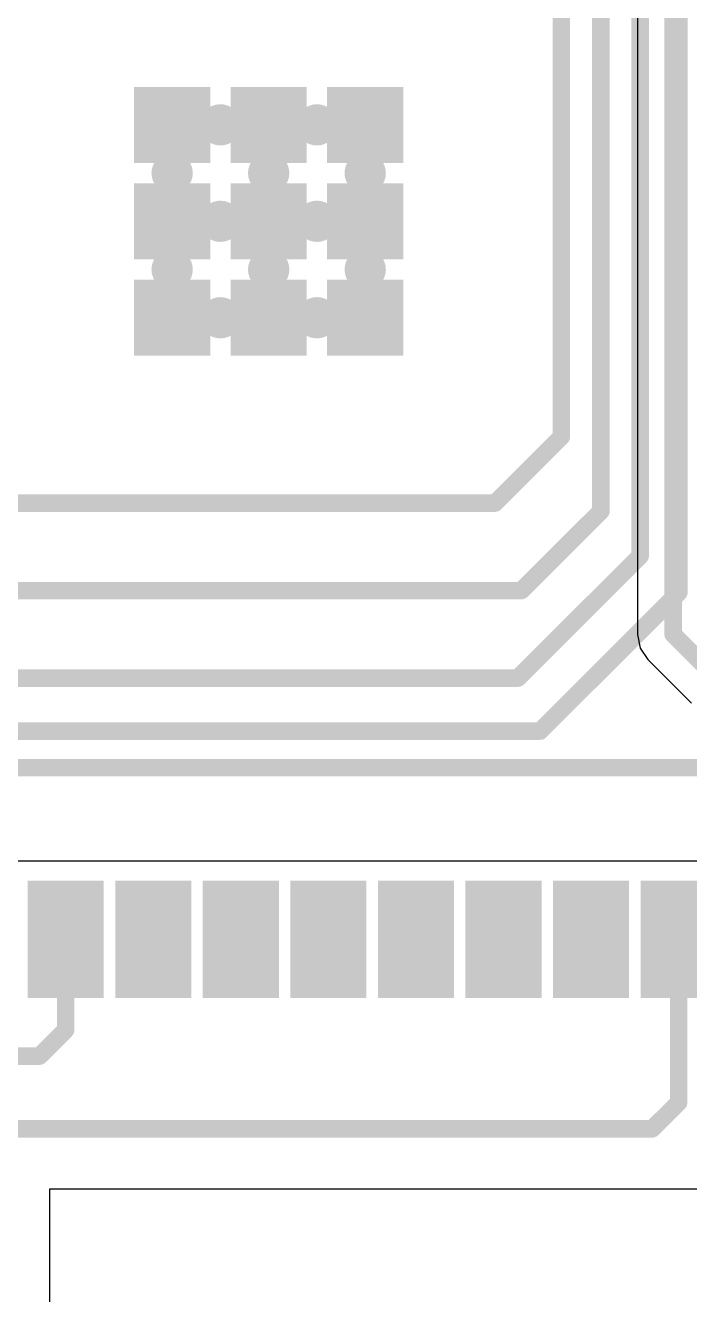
# Model space of a CAD drawing. Header units: millimetres. Extents: x -1.62 to 7.16, y -0.1 to 4.29.
# Drawn here: x 6.001 to 6.38, y 1.273 to 1.998 of the extents above; entities that cross this region are included whole.
import ezdxf

# ---------------------------------------------------------------- set-up
doc = ezdxf.new("R2010")
doc.units = ezdxf.units.MM
doc.header["$MEASUREMENT"] = 0
for name, color, linetype in [('BottomLayer', 5, 'Continuous'), ('MultiLayer', 9, 'Continuous'), ('PadHoleLayer', 156, 'Continuous'), ('TopLayer', 1, 'Continuous'), ('TopPaste', 8, 'Continuous'), ('TopSolder', 216, 'Continuous')]:
    doc.layers.add(name, color=color, linetype=linetype)

# ---------------------------------------------------------------- blocks, each defined once
blk = doc.blocks.new('ESP32_WROOM_32UE_N16_66')
at = {"layer": 'BottomLayer'}
h = blk.add_hatch(color=5, dxfattribs=at)
edge = h.paths.add_edge_path()
edge.add_arc((-0.08646, 0.11575), 0.01181, 0, 360)
h = blk.add_hatch(color=5, dxfattribs=at)
edge = h.paths.add_edge_path()
edge.add_arc((-0.03134, 0.11575), 0.01181, 0, 360)
h = blk.add_hatch(color=5, dxfattribs=at)
edge = h.paths.add_edge_path()
edge.add_arc((-0.11402, 0.08819), 0.01181, 0, 360)
h = blk.add_hatch(color=5, dxfattribs=at)
edge = h.paths.add_edge_path()
edge.add_arc((-0.0589, 0.08819), 0.01181, 0, 360)
h = blk.add_hatch(color=5, dxfattribs=at)
edge = h.paths.add_edge_path()
edge.add_arc((-0.00378, 0.08819), 0.01181, 0, 360)
h = blk.add_hatch(color=5, dxfattribs=at)
edge = h.paths.add_edge_path()
edge.add_arc((-0.08646, 0.06063), 0.01181, 0, 360)
h = blk.add_hatch(color=5, dxfattribs=at)
edge = h.paths.add_edge_path()
edge.add_arc((-0.03134, 0.06063), 0.01181, 0, 360)
h = blk.add_hatch(color=5, dxfattribs=at)
edge = h.paths.add_edge_path()
edge.add_arc((-0.11402, 0.03307), 0.01181, 0, 360)
h = blk.add_hatch(color=5, dxfattribs=at)
edge = h.paths.add_edge_path()
edge.add_arc((-0.0589, 0.03307), 0.01181, 0, 360)
h = blk.add_hatch(color=5, dxfattribs=at)
edge = h.paths.add_edge_path()
edge.add_arc((-0.00378, 0.03307), 0.01181, 0, 360)
h = blk.add_hatch(color=5, dxfattribs=at)
edge = h.paths.add_edge_path()
edge.add_arc((-0.08646, 0.00551), 0.01181, 0, 360)
h = blk.add_hatch(color=5, dxfattribs=at)
edge = h.paths.add_edge_path()
edge.add_arc((-0.03134, 0.00551), 0.01181, 0, 360)
at = {"layer": 'MultiLayer'}
h = blk.add_hatch(color=9, dxfattribs=at)
edge = h.paths.add_edge_path()
edge.add_arc((-0.08646, 0.11575), 0.01181, 0, 360)
h = blk.add_hatch(color=9, dxfattribs=at)
edge = h.paths.add_edge_path()
edge.add_arc((-0.03134, 0.11575), 0.01181, 0, 360)
h = blk.add_hatch(color=9, dxfattribs=at)
edge = h.paths.add_edge_path()
edge.add_arc((-0.11402, 0.08819), 0.01181, 0, 360)
h = blk.add_hatch(color=9, dxfattribs=at)
edge = h.paths.add_edge_path()
edge.add_arc((-0.0589, 0.08819), 0.01181, 0, 360)
h = blk.add_hatch(color=9, dxfattribs=at)
edge = h.paths.add_edge_path()
edge.add_arc((-0.00378, 0.08819), 0.01181, 0, 360)
h = blk.add_hatch(color=9, dxfattribs=at)
edge = h.paths.add_edge_path()
edge.add_arc((-0.08646, 0.06063), 0.01181, 0, 360)
h = blk.add_hatch(color=9, dxfattribs=at)
edge = h.paths.add_edge_path()
edge.add_arc((-0.03134, 0.06063), 0.01181, 0, 360)
h = blk.add_hatch(color=9, dxfattribs=at)
edge = h.paths.add_edge_path()
edge.add_arc((-0.11402, 0.03307), 0.01181, 0, 360)
h = blk.add_hatch(color=9, dxfattribs=at)
edge = h.paths.add_edge_path()
edge.add_arc((-0.0589, 0.03307), 0.01181, 0, 360)
h = blk.add_hatch(color=9, dxfattribs=at)
edge = h.paths.add_edge_path()
edge.add_arc((-0.00378, 0.03307), 0.01181, 0, 360)
h = blk.add_hatch(color=9, dxfattribs=at)
edge = h.paths.add_edge_path()
edge.add_arc((-0.08646, 0.00551), 0.01181, 0, 360)
h = blk.add_hatch(color=9, dxfattribs=at)
edge = h.paths.add_edge_path()
edge.add_arc((-0.03134, 0.00551), 0.01181, 0, 360)
at = {"layer": 'PadHoleLayer'}
h = blk.add_hatch(color=156, dxfattribs=at)
edge = h.paths.add_edge_path()
edge.add_arc((-0.08646, 0.11575), 0.00591, 0, 360)
h = blk.add_hatch(color=156, dxfattribs=at)
edge = h.paths.add_edge_path()
edge.add_arc((-0.03134, 0.11575), 0.00591, 0, 360)
h = blk.add_hatch(color=156, dxfattribs=at)
edge = h.paths.add_edge_path()
edge.add_arc((-0.11402, 0.08819), 0.00591, 0, 360)
h = blk.add_hatch(color=156, dxfattribs=at)
edge = h.paths.add_edge_path()
edge.add_arc((-0.0589, 0.08819), 0.00591, 0, 360)
h = blk.add_hatch(color=156, dxfattribs=at)
edge = h.paths.add_edge_path()
edge.add_arc((-0.00378, 0.08819), 0.00591, 0, 360)
h = blk.add_hatch(color=156, dxfattribs=at)
edge = h.paths.add_edge_path()
edge.add_arc((-0.08646, 0.06063), 0.00591, 0, 360)
h = blk.add_hatch(color=156, dxfattribs=at)
edge = h.paths.add_edge_path()
edge.add_arc((-0.03134, 0.06063), 0.00591, 0, 360)
h = blk.add_hatch(color=156, dxfattribs=at)
edge = h.paths.add_edge_path()
edge.add_arc((-0.11402, 0.03307), 0.00591, 0, 360)
h = blk.add_hatch(color=156, dxfattribs=at)
edge = h.paths.add_edge_path()
edge.add_arc((-0.0589, 0.03307), 0.00591, 0, 360)
h = blk.add_hatch(color=156, dxfattribs=at)
edge = h.paths.add_edge_path()
edge.add_arc((-0.00378, 0.03307), 0.00591, 0, 360)
h = blk.add_hatch(color=156, dxfattribs=at)
edge = h.paths.add_edge_path()
edge.add_arc((-0.08646, 0.00551), 0.00591, 0, 360)
h = blk.add_hatch(color=156, dxfattribs=at)
edge = h.paths.add_edge_path()
edge.add_arc((-0.03134, 0.00551), 0.00591, 0, 360)
at = {"layer": 'TopLayer'}
for points in [[(-0.13173, 0.13346), (-0.0963, 0.13346), (-0.0963, 0.09803), (-0.13173, 0.09803)], [(-0.07661, 0.13346), (-0.04118, 0.13346), (-0.04118, 0.09803), (-0.07661, 0.09803)], [(-0.0215, 0.13346), (0.01394, 0.13346), (0.01394, 0.09803), (-0.0215, 0.09803)], [(-0.13173, 0.07835), (-0.0963, 0.07835), (-0.0963, 0.04291), (-0.13173, 0.04291)], [(-0.07661, 0.07835), (-0.04118, 0.07835), (-0.04118, 0.04291), (-0.07661, 0.04291)], [(-0.0215, 0.07835), (0.01394, 0.07835), (0.01394, 0.04291), (-0.0215, 0.04291)], [(-0.13173, 0.02323), (-0.0963, 0.02323), (-0.0963, -0.0122), (-0.13173, -0.0122)], [(-0.07661, 0.02323), (-0.04118, 0.02323), (-0.04118, -0.0122), (-0.07661, -0.0122)], [(-0.0215, 0.02323), (0.01394, 0.02323), (0.01394, -0.0122), (-0.0215, -0.0122)], [(-0.19252, -0.37913), (-0.19252, -0.32008), (-0.15709, -0.32008), (-0.15709, -0.37913)], [(-0.14252, -0.37913), (-0.14252, -0.32008), (-0.10709, -0.32008), (-0.10709, -0.37913)], [(-0.09252, -0.37913), (-0.09252, -0.32008), (-0.05709, -0.32008), (-0.05709, -0.37913)], [(-0.04252, -0.37913), (-0.04252, -0.32008), (-0.00709, -0.32008), (-0.00709, -0.37913)], [(0.00748, -0.37913), (0.00748, -0.32008), (0.04291, -0.32008), (0.04291, -0.37913)], [(0.05748, -0.37913), (0.05748, -0.32008), (0.09291, -0.32008), (0.09291, -0.37913)], [(0.10748, -0.37913), (0.10748, -0.32008), (0.14291, -0.32008), (0.14291, -0.37913)], [(0.15748, -0.37913), (0.15748, -0.32008), (0.19291, -0.32008), (0.19291, -0.37913)]]:
    blk.add_hatch(color=1, dxfattribs=at).paths.add_polyline_path(points)
h = blk.add_hatch(color=1, dxfattribs=at)
edge = h.paths.add_edge_path()
edge.add_arc((-0.08646, 0.11575), 0.01181, 0, 360)
h = blk.add_hatch(color=1, dxfattribs=at)
edge = h.paths.add_edge_path()
edge.add_arc((-0.03134, 0.11575), 0.01181, 0, 360)
h = blk.add_hatch(color=1, dxfattribs=at)
edge = h.paths.add_edge_path()
edge.add_arc((-0.11402, 0.08819), 0.01181, 0, 360)
h = blk.add_hatch(color=1, dxfattribs=at)
edge = h.paths.add_edge_path()
edge.add_arc((-0.0589, 0.08819), 0.01181, 0, 360)
h = blk.add_hatch(color=1, dxfattribs=at)
edge = h.paths.add_edge_path()
edge.add_arc((-0.00378, 0.08819), 0.01181, 0, 360)
h = blk.add_hatch(color=1, dxfattribs=at)
edge = h.paths.add_edge_path()
edge.add_arc((-0.08646, 0.06063), 0.01181, 0, 360)
h = blk.add_hatch(color=1, dxfattribs=at)
edge = h.paths.add_edge_path()
edge.add_arc((-0.03134, 0.06063), 0.01181, 0, 360)
h = blk.add_hatch(color=1, dxfattribs=at)
edge = h.paths.add_edge_path()
edge.add_arc((-0.11402, 0.03307), 0.01181, 0, 360)
h = blk.add_hatch(color=1, dxfattribs=at)
edge = h.paths.add_edge_path()
edge.add_arc((-0.0589, 0.03307), 0.01181, 0, 360)
h = blk.add_hatch(color=1, dxfattribs=at)
edge = h.paths.add_edge_path()
edge.add_arc((-0.00378, 0.03307), 0.01181, 0, 360)
h = blk.add_hatch(color=1, dxfattribs=at)
edge = h.paths.add_edge_path()
edge.add_arc((-0.08646, 0.00551), 0.01181, 0, 360)
h = blk.add_hatch(color=1, dxfattribs=at)
edge = h.paths.add_edge_path()
edge.add_arc((-0.03134, 0.00551), 0.01181, 0, 360)
at = {"layer": 'TopPaste'}
for points in [[(-0.13173, 0.13346), (-0.0963, 0.13346), (-0.0963, 0.09803), (-0.13173, 0.09803)], [(-0.07661, 0.13346), (-0.04118, 0.13346), (-0.04118, 0.09803), (-0.07661, 0.09803)], [(-0.0215, 0.13346), (0.01394, 0.13346), (0.01394, 0.09803), (-0.0215, 0.09803)], [(-0.13173, 0.07835), (-0.0963, 0.07835), (-0.0963, 0.04291), (-0.13173, 0.04291)], [(-0.07661, 0.07835), (-0.04118, 0.07835), (-0.04118, 0.04291), (-0.07661, 0.04291)], [(-0.0215, 0.07835), (0.01394, 0.07835), (0.01394, 0.04291), (-0.0215, 0.04291)], [(-0.13173, 0.02323), (-0.0963, 0.02323), (-0.0963, -0.0122), (-0.13173, -0.0122)], [(-0.07661, 0.02323), (-0.04118, 0.02323), (-0.04118, -0.0122), (-0.07661, -0.0122)], [(-0.0215, 0.02323), (0.01394, 0.02323), (0.01394, -0.0122), (-0.0215, -0.0122)], [(-0.19252, -0.37913), (-0.19252, -0.32008), (-0.15709, -0.32008), (-0.15709, -0.37913)], [(-0.14252, -0.37913), (-0.14252, -0.32008), (-0.10709, -0.32008), (-0.10709, -0.37913)], [(-0.09252, -0.37913), (-0.09252, -0.32008), (-0.05709, -0.32008), (-0.05709, -0.37913)], [(-0.04252, -0.37913), (-0.04252, -0.32008), (-0.00709, -0.32008), (-0.00709, -0.37913)], [(0.00748, -0.37913), (0.00748, -0.32008), (0.04291, -0.32008), (0.04291, -0.37913)], [(0.05748, -0.37913), (0.05748, -0.32008), (0.09291, -0.32008), (0.09291, -0.37913)], [(0.10748, -0.37913), (0.10748, -0.32008), (0.14291, -0.32008), (0.14291, -0.37913)], [(0.15748, -0.37913), (0.15748, -0.32008), (0.19291, -0.32008), (0.19291, -0.37913)]]:
    blk.add_hatch(color=8, dxfattribs=at).paths.add_polyline_path(points)
at = {"layer": 'TopSolder'}
for points in [[(-0.13573, 0.13746), (-0.0923, 0.13746), (-0.0923, 0.09403), (-0.13573, 0.09403)], [(-0.08061, 0.13746), (-0.03718, 0.13746), (-0.03718, 0.09403), (-0.08061, 0.09403)], [(-0.0255, 0.13746), (0.01794, 0.13746), (0.01794, 0.09403), (-0.0255, 0.09403)], [(-0.13573, 0.08235), (-0.0923, 0.08235), (-0.0923, 0.03891), (-0.13573, 0.03891)], [(-0.08061, 0.08235), (-0.03718, 0.08235), (-0.03718, 0.03891), (-0.08061, 0.03891)], [(-0.0255, 0.08235), (0.01794, 0.08235), (0.01794, 0.03891), (-0.0255, 0.03891)], [(-0.13573, 0.02723), (-0.0923, 0.02723), (-0.0923, -0.0162), (-0.13573, -0.0162)], [(-0.08061, 0.02723), (-0.03718, 0.02723), (-0.03718, -0.0162), (-0.08061, -0.0162)], [(-0.0255, 0.02723), (0.01794, 0.02723), (0.01794, -0.0162), (-0.0255, -0.0162)], [(-0.19652, -0.38313), (-0.19652, -0.31608), (-0.15309, -0.31608), (-0.15309, -0.38313)], [(-0.14652, -0.38313), (-0.14652, -0.31608), (-0.10309, -0.31608), (-0.10309, -0.38313)], [(-0.09652, -0.38313), (-0.09652, -0.31608), (-0.05309, -0.31608), (-0.05309, -0.38313)], [(-0.04652, -0.38313), (-0.04652, -0.31608), (-0.00309, -0.31608), (-0.00309, -0.38313)], [(0.00348, -0.38313), (0.00348, -0.31608), (0.04691, -0.31608), (0.04691, -0.38313)], [(0.05348, -0.38313), (0.05348, -0.31608), (0.09691, -0.31608), (0.09691, -0.38313)], [(0.10348, -0.38313), (0.10348, -0.31608), (0.14691, -0.31608), (0.14691, -0.38313)], [(0.15348, -0.38313), (0.15348, -0.31608), (0.19691, -0.31608), (0.19691, -0.38313)]]:
    blk.add_hatch(color=216, dxfattribs=at).paths.add_polyline_path(points)

msp = doc.modelspace()

# ---------------------------------------------------------------- linework, layer by layer
at = {"layer": 'BottomLayer', "const_width": 0.01}
for points in [[(6.37409, 1.67409), (6.37409, 2.72408)], [(6.352, 1.695), (6.352, 2.71091)], [(6.32961, 1.72061), (6.32961, 2.69479)], [(6.307, 1.76308), (6.307, 2.68101)], [(6.26912, 1.7252), (6.307, 1.76308)], [(5.90002, 1.7252), (6.26912, 1.7252)], [(6.2842, 1.6752), (6.32961, 1.72061)], [(6.2822, 1.6252), (6.352, 1.695)], [(5.90002, 1.6752), (6.2842, 1.6752)], [(6.29492, 1.59492), (6.37409, 1.67409)], [(5.90002, 1.6252), (6.2822, 1.6252)], [(5.86852, 1.59492), (6.29492, 1.59492)], [(5.85565, 1.574), (6.45258, 1.574)]]:
    msp.add_lwpolyline(points, dxfattribs=at)
at = {"layer": 'BottomLayer', "const_width": 0.005}
for points in [[(6.3045, 1.76308, 1), (6.3095, 1.76308, 1)], [(6.3045, 1.76308, 1), (6.3095, 1.76308, 1)], [(6.26662, 1.7252, 1), (6.27162, 1.7252, 1)], [(6.26662, 1.7252, 1), (6.27162, 1.7252, 1)], [(6.32711, 1.72061, 1), (6.33211, 1.72061, 1)], [(6.32711, 1.72061, 1), (6.33211, 1.72061, 1)], [(6.3495, 1.695, 1), (6.3545, 1.695, 1)], [(6.3495, 1.695, 1), (6.3545, 1.695, 1)], [(6.2817, 1.6752, 1), (6.2867, 1.6752, 1)], [(6.2817, 1.6752, 1), (6.2867, 1.6752, 1)], [(6.37159, 1.67409, 1), (6.37659, 1.67409, 1)], [(6.37159, 1.67409, 1), (6.37659, 1.67409, 1)], [(6.2797, 1.6252, 1), (6.2847, 1.6252, 1)], [(6.2797, 1.6252, 1), (6.2847, 1.6252, 1)], [(6.29242, 1.59492, 1), (6.29742, 1.59492, 1)], [(6.29242, 1.59492, 1), (6.29742, 1.59492, 1)]]:
    msp.add_lwpolyline(points, format="xyb", close=True, dxfattribs=at)
at = {"layer": 'TopLayer'}
for p, q in [((6.35048, 2.37574), (6.35048, 1.65016)), ((6.35048, 1.65016), (6.35204, 1.64236)), ((6.35204, 1.64236), (6.35646, 1.63574)), ((6.35646, 1.63574), (6.3814, 1.61079)), ((6.45672, 1.52053), (5.94128, 1.52053)), ((6.015, 0.80973), (6.015, 1.33333)), ((6.015, 1.33333), (6.63717, 1.33333))]:
    msp.add_line(p, q, dxfattribs=at)
at = {"layer": 'TopLayer', "const_width": 0.01}
for points in [[(6.37088, 1.65016), (6.37088, 2.38419)], [(6.37088, 1.65016), (6.39582, 1.62521)], [(6.024, 1.42414), (6.024, 1.476)], [(6.374, 1.38273), (6.374, 1.476)], [(6.00905, 1.40918), (6.024, 1.42414)], [(5.88712, 1.40918), (6.00905, 1.40918)], [(6.35886, 1.36759), (6.374, 1.38273)], [(5.88133, 1.36759), (6.35886, 1.36759)]]:
    msp.add_lwpolyline(points, dxfattribs=at)
at = {"layer": 'TopLayer', "const_width": 0.005}
for points in [[(6.36838, 1.65016, 1), (6.37338, 1.65016, 1)], [(6.36838, 1.65016, 1), (6.37338, 1.65016, 1)], [(6.0215, 1.476, 1), (6.0265, 1.476, 1)], [(6.3715, 1.476, 1), (6.3765, 1.476, 1)], [(6.0215, 1.42414, 1), (6.0265, 1.42414, 1)], [(6.0215, 1.42414, 1), (6.0265, 1.42414, 1)], [(6.00655, 1.40918, 1), (6.01155, 1.40918, 1)], [(6.00655, 1.40918, 1), (6.01155, 1.40918, 1)], [(6.3715, 1.38273, 1), (6.3765, 1.38273, 1)], [(6.3715, 1.38273, 1), (6.3765, 1.38273, 1)], [(6.35636, 1.36759, 1), (6.36136, 1.36759, 1)], [(6.35636, 1.36759, 1), (6.36136, 1.36759, 1)]]:
    msp.add_lwpolyline(points, format="xyb", close=True, dxfattribs=at)

# ---------------------------------------------------------------- block references
msp.add_blockref('ESP32_WROOM_32UE_N16_66', (6.1988, 1.82561))

doc.saveas('drawing.dxf')
